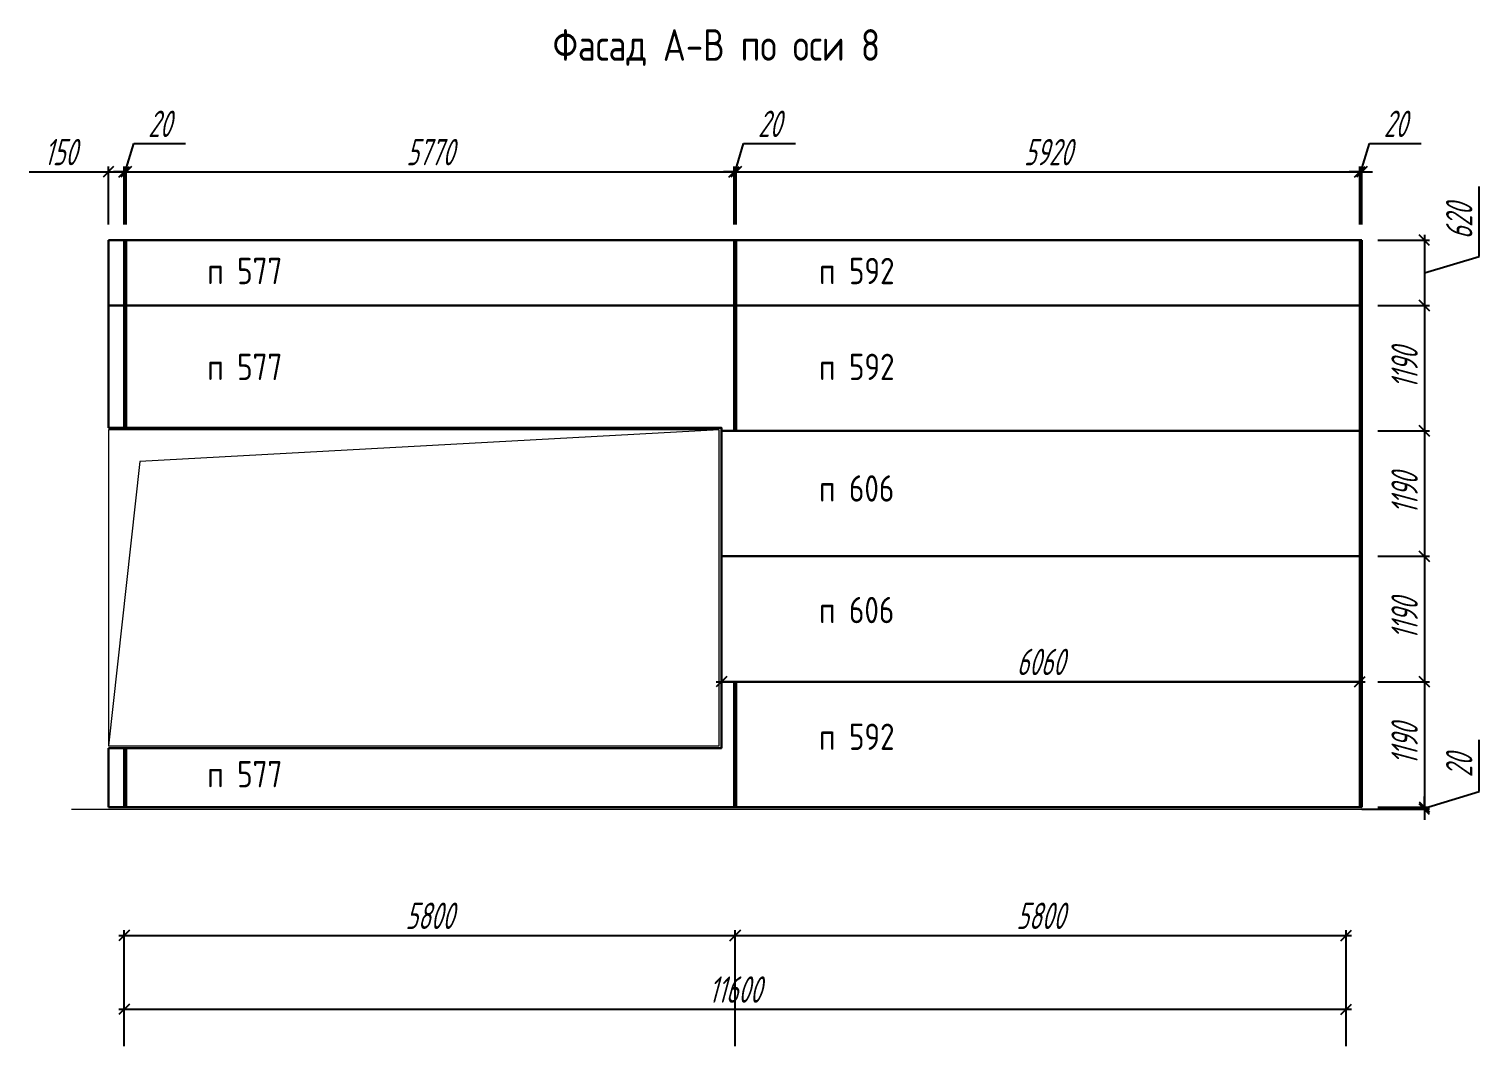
# Model space of a CAD drawing. Header units: millimetres. Extents: x -351329 to 406471, y -253833 to 111767.
# Drawn here: x 87268 to 101033, y -23803 to -13998 of the extents above; entities that cross this region are included whole.
import ezdxf

# ---------------------------------------------------------------- set-up
doc = ezdxf.new("R2010")
doc.units = ezdxf.units.MM
for name, color, linetype, lineweight in [('_Окна_двери', 131, 'Continuous', 15), ('_Оси', 90, 'Continuous', 13), ('_Размеры', 120, 'Continuous', 13), ('_Сендвичи', 230, 'Continuous', 30), ('_Текст', 141, 'Continuous', 20), ('выноска', 7, 'Continuous', 13), ('Нумерация', 91, 'Continuous', 30), ('тонкие', 221, 'Continuous', 13)]:
    doc.layers.add(name, color=color, linetype=linetype, lineweight=lineweight)
doc.styles.add('Museo sans', font='CS_Gost2304.shx')
doc.styles.add('СПДС_размеры', font='spdswin.shx', dxfattribs={"width": 0.8, "oblique": 15})
doc.dimstyles.new('СПДС', dxfattribs={"dimtxt": 2.5, "dimasz": 1, "dimexe": 0.5, "dimexo": 1.5, "dimtad": 1, "dimdec": 0, "dimtxsty": 'СПДС_размеры', "dimblk": 'OBLIQUE', "dimcen": 2.5, "dimdle": 0.5, "dimadec": 8, "dimazin": 0, "dimtfac": 1, "dimtdec": 0, "dimtix": 1, "dimtmove": 0, "dimatfit": 3, "dimfxl": 1, "dimarcsym": 0})

# ---------------------------------------------------------------- blocks, each defined once
blk = doc.blocks.new('_Oblique')
at = {"layer": 'выноска', "color": 0, "lineweight": -2}
blk.add_line((-0.5, -0.5), (0.5, 0.5), dxfattribs=at)
blk = doc.blocks.new('*D295')
at = {"layer": '_Оси', "color": 0, "lineweight": -2, "transparency": 16777216}
for p, q in [((88171, -23653), (88171, -23253)), ((99771, -23653), (99771, -23253)), ((88121, -23303), (99821, -23303))]:
    blk.add_line(p, q, dxfattribs=at)
at = {"layer": 'Defpoints', "color": 0, "transparency": 16777216}
for p in [(99771, -23303), (88171, -23803), (99771, -23803)]:
    blk.add_point(p, dxfattribs=at)
at = {"layer": '_Оси', "color": 0, "lineweight": -2, "transparency": 16777216, "xscale": 100, "yscale": 100, "zscale": 100, "rotation": 180}
blk.add_blockref('_Oblique', (88171, -23303), dxfattribs=at)
at = {"layer": '_Оси', "color": 0, "lineweight": -2, "transparency": 16777216, "xscale": 100, "yscale": 100, "zscale": 100}
blk.add_blockref('_Oblique', (99771, -23303), dxfattribs=at)
at = {"layer": '_Оси', "color": 0, "lineweight": 25, "transparency": 16777216, "insert": (93971, -23115.5), "char_height": 250, "attachment_point": 5, "style": 'СПДС_размеры'}
blk.add_mtext('11600', dxfattribs=at)
blk = doc.blocks.new('*D299')
at = {"layer": '_Оси', "color": 0, "lineweight": -2, "transparency": 16777216}
for p, q in [((88171, -23653), (88171, -22553)), ((93971, -23653), (93971, -22553)), ((88121, -22603), (94021, -22603))]:
    blk.add_line(p, q, dxfattribs=at)
at = {"layer": 'Defpoints', "color": 0, "transparency": 16777216}
for p in [(93971, -22603), (88171, -23803), (93971, -23803)]:
    blk.add_point(p, dxfattribs=at)
at = {"layer": '_Оси', "color": 0, "lineweight": -2, "transparency": 16777216, "xscale": 100, "yscale": 100, "zscale": 100, "rotation": 180}
blk.add_blockref('_Oblique', (88171, -22603), dxfattribs=at)
at = {"layer": '_Оси', "color": 0, "lineweight": -2, "transparency": 16777216, "xscale": 100, "yscale": 100, "zscale": 100}
blk.add_blockref('_Oblique', (93971, -22603), dxfattribs=at)
at = {"layer": '_Оси', "color": 0, "lineweight": 25, "transparency": 16777216, "insert": (91071, -22415.5), "char_height": 250, "attachment_point": 5, "style": 'СПДС_размеры'}
blk.add_mtext('5800', dxfattribs=at)
blk = doc.blocks.new('*D301')
at = {"layer": '_Оси', "color": 0, "lineweight": -2, "transparency": 16777216}
for p, q in [((93971, -23653), (93971, -22553)), ((99771, -23653), (99771, -22553)), ((93921, -22603), (99821, -22603))]:
    blk.add_line(p, q, dxfattribs=at)
at = {"layer": 'Defpoints', "color": 0, "transparency": 16777216}
for p in [(99771, -22603), (93971, -23803), (99771, -23803)]:
    blk.add_point(p, dxfattribs=at)
at = {"layer": '_Оси', "color": 0, "lineweight": -2, "transparency": 16777216, "xscale": 100, "yscale": 100, "zscale": 100, "rotation": 180}
blk.add_blockref('_Oblique', (93971, -22603), dxfattribs=at)
at = {"layer": '_Оси', "color": 0, "lineweight": -2, "transparency": 16777216, "xscale": 100, "yscale": 100, "zscale": 100}
blk.add_blockref('_Oblique', (99771, -22603), dxfattribs=at)
at = {"layer": '_Оси', "color": 0, "lineweight": 25, "transparency": 16777216, "insert": (96871, -22415.5), "char_height": 250, "attachment_point": 5, "style": 'СПДС_размеры'}
blk.add_mtext('5800', dxfattribs=at)
blk = doc.blocks.new('*U304')
at = {"color": 0, "ltscale": 100}
blk.add_lwpolyline([(0, 0), (5800, 0), (5800, 3000), (0, 3000)], close=True, dxfattribs=at)
blk.add_lwpolyline([(5800, 3000), (300, 2700), (0, 0)], dxfattribs=at)
blk = doc.blocks.new('*D306')
at = {"layer": '_Размеры', "color": 0, "lineweight": -2, "ltscale": 100, "transparency": 16777216}
for p, q in [((87268, -15354), (88021, -15354)), ((87971, -15354), (88221, -15354)), ((88021, -15853), (88021, -15304)), ((88171, -15853), (88171, -15304))]:
    blk.add_line(p, q, dxfattribs=at)
at = {"layer": 'Defpoints', "color": 0, "ltscale": 100, "transparency": 16777216}
for p in [(88171, -15354), (88021, -16003), (88171, -16003)]:
    blk.add_point(p, dxfattribs=at)
at = {"layer": '_Размеры', "color": 0, "lineweight": -2, "ltscale": 100, "transparency": 16777216, "xscale": 100, "yscale": 100, "zscale": 100, "rotation": 180}
blk.add_blockref('_Oblique', (88021, -15354), dxfattribs=at)
at = {"layer": '_Размеры', "color": 0, "lineweight": -2, "ltscale": 100, "transparency": 16777216, "xscale": 100, "yscale": 100, "zscale": 100}
blk.add_blockref('_Oblique', (88171, -15354), dxfattribs=at)
at = {"layer": '_Размеры', "color": 0, "ltscale": 100, "transparency": 16777216, "insert": (87567, -15166), "char_height": 250, "attachment_point": 5, "style": 'СПДС_размеры'}
blk.add_mtext('150', dxfattribs=at)
blk = doc.blocks.new('*D307')
at = {"layer": '_Размеры', "color": 0, "lineweight": -2, "ltscale": 100, "transparency": 16777216}
for p, q in [((88181, -15354), (88262, -15085)), ((88262, -15085), (88755, -15085)), ((88171, -15354), (88071, -15354)), ((88171, -15853), (88171, -15304)), ((88171, -15354), (88191, -15354)), ((88171, -15354), (88191, -15354)), ((88191, -15853), (88191, -15304)), ((88191, -15354), (88291, -15354))]:
    blk.add_line(p, q, dxfattribs=at)
at = {"layer": 'Defpoints', "color": 0, "ltscale": 100, "transparency": 16777216}
for p in [(88191, -15354), (88171, -16003), (88191, -16003)]:
    blk.add_point(p, dxfattribs=at)
at = {"layer": '_Размеры', "color": 0, "lineweight": -2, "ltscale": 100, "transparency": 16777216, "xscale": 100, "yscale": 100, "zscale": 100}
blk.add_blockref('_Oblique', (88171, -15354), dxfattribs=at)
at = {"layer": '_Размеры', "color": 0, "lineweight": -2, "ltscale": 100, "transparency": 16777216, "xscale": 100, "yscale": 100, "zscale": 100, "rotation": 180}
blk.add_blockref('_Oblique', (88191, -15354), dxfattribs=at)
at = {"layer": '_Размеры', "color": 0, "ltscale": 100, "transparency": 16777216, "insert": (88508, -14898), "char_height": 250, "attachment_point": 5, "style": 'СПДС_размеры'}
blk.add_mtext('20', dxfattribs=at)
blk = doc.blocks.new('*D308')
at = {"layer": '_Размеры', "color": 0, "lineweight": -2, "ltscale": 100, "transparency": 16777216}
for p, q in [((88141, -15354), (94011, -15354)), ((88191, -15853), (88191, -15304)), ((93961, -15853), (93961, -15304))]:
    blk.add_line(p, q, dxfattribs=at)
at = {"layer": 'Defpoints', "color": 0, "ltscale": 100, "transparency": 16777216}
for p in [(93961, -15354), (88191, -16003), (93961, -16003)]:
    blk.add_point(p, dxfattribs=at)
at = {"layer": '_Размеры', "color": 0, "lineweight": -2, "ltscale": 100, "transparency": 16777216, "xscale": 100, "yscale": 100, "zscale": 100, "rotation": 180}
blk.add_blockref('_Oblique', (88191, -15354), dxfattribs=at)
at = {"layer": '_Размеры', "color": 0, "lineweight": -2, "ltscale": 100, "transparency": 16777216, "xscale": 100, "yscale": 100, "zscale": 100}
blk.add_blockref('_Oblique', (93961, -15354), dxfattribs=at)
at = {"layer": '_Размеры', "color": 0, "ltscale": 100, "transparency": 16777216, "insert": (91076, -15166.5), "char_height": 250, "attachment_point": 5, "style": 'СПДС_размеры'}
blk.add_mtext('5770', dxfattribs=at)
blk = doc.blocks.new('*D309')
at = {"layer": '_Размеры', "color": 0, "lineweight": -2, "ltscale": 100, "transparency": 16777216}
for p, q in [((93971, -15354), (94052, -15085)), ((94052, -15085), (94545, -15085)), ((93961, -15354), (93861, -15354)), ((93961, -15853), (93961, -15304)), ((93961, -15354), (93981, -15354)), ((93961, -15354), (93981, -15354)), ((93981, -15853), (93981, -15304)), ((93981, -15354), (94081, -15354))]:
    blk.add_line(p, q, dxfattribs=at)
at = {"layer": 'Defpoints', "color": 0, "ltscale": 100, "transparency": 16777216}
for p in [(93981, -15354), (93961, -16003), (93981, -16003)]:
    blk.add_point(p, dxfattribs=at)
at = {"layer": '_Размеры', "color": 0, "lineweight": -2, "ltscale": 100, "transparency": 16777216, "xscale": 100, "yscale": 100, "zscale": 100}
blk.add_blockref('_Oblique', (93961, -15354), dxfattribs=at)
at = {"layer": '_Размеры', "color": 0, "lineweight": -2, "ltscale": 100, "transparency": 16777216, "xscale": 100, "yscale": 100, "zscale": 100, "rotation": 180}
blk.add_blockref('_Oblique', (93981, -15354), dxfattribs=at)
at = {"layer": '_Размеры', "color": 0, "ltscale": 100, "transparency": 16777216, "insert": (94298, -14898), "char_height": 250, "attachment_point": 5, "style": 'СПДС_размеры'}
blk.add_mtext('20', dxfattribs=at)
blk = doc.blocks.new('*D310')
at = {"layer": '_Размеры', "color": 0, "lineweight": -2, "ltscale": 100, "transparency": 16777216}
for p, q in [((93931, -15354), (99951, -15354)), ((93981, -15853), (93981, -15304)), ((99901, -15853), (99901, -15304))]:
    blk.add_line(p, q, dxfattribs=at)
at = {"layer": 'Defpoints', "color": 0, "ltscale": 100, "transparency": 16777216}
for p in [(99901, -15354), (93981, -16003), (99901, -16003)]:
    blk.add_point(p, dxfattribs=at)
at = {"layer": '_Размеры', "color": 0, "lineweight": -2, "ltscale": 100, "transparency": 16777216, "xscale": 100, "yscale": 100, "zscale": 100, "rotation": 180}
blk.add_blockref('_Oblique', (93981, -15354), dxfattribs=at)
at = {"layer": '_Размеры', "color": 0, "lineweight": -2, "ltscale": 100, "transparency": 16777216, "xscale": 100, "yscale": 100, "zscale": 100}
blk.add_blockref('_Oblique', (99901, -15354), dxfattribs=at)
at = {"layer": '_Размеры', "color": 0, "ltscale": 100, "transparency": 16777216, "insert": (96941, -15166.5), "char_height": 250, "attachment_point": 5, "style": 'СПДС_размеры'}
blk.add_mtext('5920', dxfattribs=at)
blk = doc.blocks.new('*D311')
at = {"layer": '_Размеры', "color": 0, "lineweight": -2, "ltscale": 100, "transparency": 16777216}
for p, q in [((101033, -16157), (101033, -15492)), ((100514, -15953), (100514, -16673)), ((100071, -16003), (100564, -16003)), ((100514, -16313), (101033, -16157)), ((100071, -16623), (100564, -16623))]:
    blk.add_line(p, q, dxfattribs=at)
at = {"layer": 'Defpoints', "color": 0, "ltscale": 100, "transparency": 16777216}
for p in [(99921, -16003), (99921, -16623), (100514, -16623)]:
    blk.add_point(p, dxfattribs=at)
at = {"layer": '_Размеры', "color": 0, "lineweight": -2, "ltscale": 100, "transparency": 16777216, "xscale": 100, "yscale": 100, "zscale": 100}
for p, rotation in [((100514, -16003), 90), ((100514, -16623), 270)]:
    blk.add_blockref('_Oblique', p, dxfattribs=dict(at, rotation=rotation))
at = {"layer": '_Размеры', "color": 0, "ltscale": 100, "transparency": 16777216, "insert": (100845, -15825), "char_height": 250, "attachment_point": 5, "rotation": 90, "style": 'СПДС_размеры'}
blk.add_mtext('620', dxfattribs=at)
blk = doc.blocks.new('*D312')
at = {"layer": '_Размеры', "color": 0, "lineweight": -2, "ltscale": 100, "transparency": 16777216}
for p, q in [((100071, -16623), (100564, -16623)), ((100514, -16573), (100514, -17863)), ((100071, -17813), (100564, -17813))]:
    blk.add_line(p, q, dxfattribs=at)
at = {"layer": 'Defpoints', "color": 0, "ltscale": 100, "transparency": 16777216}
for p in [(99921, -16623), (99921, -17813), (100514, -17813)]:
    blk.add_point(p, dxfattribs=at)
at = {"layer": '_Размеры', "color": 0, "lineweight": -2, "ltscale": 100, "transparency": 16777216, "xscale": 100, "yscale": 100, "zscale": 100}
for p, rotation in [((100514, -16623), 90), ((100514, -17813), 270)]:
    blk.add_blockref('_Oblique', p, dxfattribs=dict(at, rotation=rotation))
at = {"layer": '_Размеры', "color": 0, "ltscale": 100, "transparency": 16777216, "insert": (100326.5, -17218), "char_height": 250, "attachment_point": 5, "rotation": 90, "style": 'СПДС_размеры'}
blk.add_mtext('1190', dxfattribs=at)
blk = doc.blocks.new('*D313')
at = {"layer": '_Размеры', "color": 0, "lineweight": -2, "ltscale": 100, "transparency": 16777216}
for p, q in [((100071, -17813), (100564, -17813)), ((100514, -17763), (100514, -19053)), ((100071, -19003), (100564, -19003))]:
    blk.add_line(p, q, dxfattribs=at)
at = {"layer": 'Defpoints', "color": 0, "ltscale": 100, "transparency": 16777216}
for p in [(99921, -17813), (99921, -19003), (100514, -19003)]:
    blk.add_point(p, dxfattribs=at)
at = {"layer": '_Размеры', "color": 0, "lineweight": -2, "ltscale": 100, "transparency": 16777216, "xscale": 100, "yscale": 100, "zscale": 100}
for p, rotation in [((100514, -17813), 90), ((100514, -19003), 270)]:
    blk.add_blockref('_Oblique', p, dxfattribs=dict(at, rotation=rotation))
at = {"layer": '_Размеры', "color": 0, "ltscale": 100, "transparency": 16777216, "insert": (100326.5, -18408), "char_height": 250, "attachment_point": 5, "rotation": 90, "style": 'СПДС_размеры'}
blk.add_mtext('1190', dxfattribs=at)
blk = doc.blocks.new('*D314')
at = {"layer": '_Размеры', "color": 0, "lineweight": -2, "ltscale": 100, "transparency": 16777216}
for p, q in [((100514, -18953), (100514, -20243)), ((100071, -19003), (100564, -19003)), ((100071, -20193), (100564, -20193))]:
    blk.add_line(p, q, dxfattribs=at)
at = {"layer": 'Defpoints', "color": 0, "ltscale": 100, "transparency": 16777216}
for p in [(99921, -19003), (99921, -20193), (100514, -20193)]:
    blk.add_point(p, dxfattribs=at)
at = {"layer": '_Размеры', "color": 0, "lineweight": -2, "ltscale": 100, "transparency": 16777216, "xscale": 100, "yscale": 100, "zscale": 100}
for p, rotation in [((100514, -19003), 90), ((100514, -20193), 270)]:
    blk.add_blockref('_Oblique', p, dxfattribs=dict(at, rotation=rotation))
at = {"layer": '_Размеры', "color": 0, "ltscale": 100, "transparency": 16777216, "insert": (100326.5, -19598), "char_height": 250, "attachment_point": 5, "rotation": 90, "style": 'СПДС_размеры'}
blk.add_mtext('1190', dxfattribs=at)
blk = doc.blocks.new('*D315')
at = {"layer": '_Размеры', "color": 0, "lineweight": -2, "ltscale": 100, "transparency": 16777216}
for p, q in [((100071, -20193), (100564, -20193)), ((100514, -20143), (100514, -21433)), ((100071, -21383), (100564, -21383))]:
    blk.add_line(p, q, dxfattribs=at)
at = {"layer": 'Defpoints', "color": 0, "ltscale": 100, "transparency": 16777216}
for p in [(99921, -20193), (99921, -21383), (100514, -21383)]:
    blk.add_point(p, dxfattribs=at)
at = {"layer": '_Размеры', "color": 0, "lineweight": -2, "ltscale": 100, "transparency": 16777216, "xscale": 100, "yscale": 100, "zscale": 100}
for p, rotation in [((100514, -20193), 90), ((100514, -21383), 270)]:
    blk.add_blockref('_Oblique', p, dxfattribs=dict(at, rotation=rotation))
at = {"layer": '_Размеры', "color": 0, "ltscale": 100, "transparency": 16777216, "insert": (100326.5, -20788), "char_height": 250, "attachment_point": 5, "rotation": 90, "style": 'СПДС_размеры'}
blk.add_mtext('1190', dxfattribs=at)
blk = doc.blocks.new('*D316')
at = {"layer": '_Размеры', "color": 0, "lineweight": -2, "ltscale": 100, "transparency": 16777216}
for p, q in [((101033, -21237), (101033, -20744)), ((100514, -21393), (101033, -21237)), ((100514, -21383), (100514, -21283)), ((99921, -21403), (100564, -21403)), ((100071, -21383), (100564, -21383)), ((100514, -21383), (100514, -21403)), ((100514, -21383), (100514, -21403)), ((100514, -21403), (100514, -21503))]:
    blk.add_line(p, q, dxfattribs=at)
at = {"layer": 'Defpoints', "color": 0, "ltscale": 100, "transparency": 16777216}
for p in [(99771, -21403), (99921, -21383), (100514, -21403)]:
    blk.add_point(p, dxfattribs=at)
at = {"layer": '_Размеры', "color": 0, "lineweight": -2, "ltscale": 100, "transparency": 16777216, "xscale": 100, "yscale": 100, "zscale": 100}
for p, rotation in [((100514, -21383), 270), ((100514, -21403), 90)]:
    blk.add_blockref('_Oblique', p, dxfattribs=dict(at, rotation=rotation))
at = {"layer": '_Размеры', "color": 0, "ltscale": 100, "transparency": 16777216, "insert": (100845, -20991), "char_height": 250, "attachment_point": 5, "rotation": 90, "style": 'СПДС_размеры'}
blk.add_mtext('20', dxfattribs=at)
blk = doc.blocks.new('*D320')
at = {"layer": '_Размеры', "color": 0, "lineweight": -2, "ltscale": 100, "transparency": 16777216}
for p, q in [((99911, -15354), (99992, -15085)), ((99992, -15085), (100485, -15085)), ((99901, -15354), (99801, -15354)), ((99901, -15853), (99901, -15304)), ((99901, -15354), (99921, -15354)), ((99901, -15354), (99921, -15354)), ((99921, -15853), (99921, -15304)), ((99921, -15354), (100021, -15354))]:
    blk.add_line(p, q, dxfattribs=at)
at = {"layer": 'Defpoints', "color": 0, "ltscale": 100, "transparency": 16777216}
for p in [(99921, -15354), (99901, -16003), (99921, -16003)]:
    blk.add_point(p, dxfattribs=at)
at = {"layer": '_Размеры', "color": 0, "lineweight": -2, "ltscale": 100, "transparency": 16777216, "xscale": 100, "yscale": 100, "zscale": 100}
blk.add_blockref('_Oblique', (99901, -15354), dxfattribs=at)
at = {"layer": '_Размеры', "color": 0, "lineweight": -2, "ltscale": 100, "transparency": 16777216, "xscale": 100, "yscale": 100, "zscale": 100, "rotation": 180}
blk.add_blockref('_Oblique', (99921, -15354), dxfattribs=at)
at = {"layer": '_Размеры', "color": 0, "ltscale": 100, "transparency": 16777216, "insert": (100238, -14898), "char_height": 250, "attachment_point": 5, "style": 'СПДС_размеры'}
blk.add_mtext('20', dxfattribs=at)
blk = doc.blocks.new('*D337')
at = {"layer": '_Размеры', "color": 0, "lineweight": -2, "ltscale": 100, "transparency": 16777216}
for p, q in [((93841, -20043), (93841, -20143)), ((99901, -20043), (99901, -20143)), ((93791, -20193), (99951, -20193))]:
    blk.add_line(p, q, dxfattribs=at)
at = {"layer": 'Defpoints', "color": 0, "ltscale": 100, "transparency": 16777216}
for p in [(93841, -20193), (99901, -20193), (99901, -20193)]:
    blk.add_point(p, dxfattribs=at)
at = {"layer": '_Размеры', "color": 0, "lineweight": -2, "ltscale": 100, "transparency": 16777216, "xscale": 100, "yscale": 100, "zscale": 100, "rotation": 180}
blk.add_blockref('_Oblique', (93841, -20193), dxfattribs=at)
at = {"layer": '_Размеры', "color": 0, "lineweight": -2, "ltscale": 100, "transparency": 16777216, "xscale": 100, "yscale": 100, "zscale": 100}
blk.add_blockref('_Oblique', (99901, -20193), dxfattribs=at)
at = {"layer": '_Размеры', "color": 0, "ltscale": 100, "transparency": 16777216, "insert": (96871, -20005.5), "char_height": 250, "attachment_point": 5, "style": 'СПДС_размеры'}
blk.add_mtext('6060', dxfattribs=at)

msp = doc.modelspace()

# ---------------------------------------------------------------- linework, layer by layer
at = {"layer": '_Сендвичи', "ltscale": 100}
for p, q in [((88021, -16003), (88021, -17783)), ((88021, -16003), (99921, -16003)), ((88171, -16003), (88171, -17783)), ((88191, -16003), (88191, -17783)), ((93961, -16003), (93961, -17813)), ((93981, -16003), (93981, -17813)), ((99901, -16003), (99901, -21383)), ((99921, -16003), (99921, -21383)), ((88021, -16623), (99921, -16623)), ((93841, -17813), (99921, -17813)), ((93841, -19003), (99921, -19003)), ((93841, -20193), (99921, -20193)), ((93961, -20193), (93961, -21383)), ((93981, -20193), (93981, -21383)), ((88021, -20823), (88021, -21383)), ((88171, -20823), (88171, -21383)), ((88191, -20823), (88191, -21383)), ((88021, -21383), (99921, -21383))]:
    msp.add_line(p, q, dxfattribs=at)
msp.add_lwpolyline([(88021, -17783), (93841, -17783), (93841, -20823), (88021, -20823)], dxfattribs=at)
at = {"layer": 'тонкие', "ltscale": 100}
msp.add_line((87671, -21403), (100271, -21403), dxfattribs=at)

# ---------------------------------------------------------------- block references
at = {"layer": '_Окна_двери', "ltscale": 100}
msp.add_blockref('*U304', (88021, -20803), dxfattribs=at)

# ---------------------------------------------------------------- texts
at = {"layer": '_Текст', "linetype": 'Continuous', "ltscale": 100, "style": 'Museo sans'}
msp.add_text('Фасад А-В по оси 8', height=300, dxfattribs=at).set_placement((92240, -14300))
at = {"layer": 'Нумерация', "linetype": 'Continuous', "ltscale": 100, "style": 'Museo sans'}
for s, p in [('п 577', (88960, -16420)), ('п 592', (94768, -16420)), ('п 577', (88960, -17330)), ('п 592', (94768, -17330)), ('п 606', (94768, -18484)), ('п 606', (94768, -19638)), ('п 592', (94768, -20841)), ('п 577', (88960, -21196))]:
    msp.add_text(s, height=250, dxfattribs=at).set_placement(p)

# ---------------------------------------------------------------- dimensions: what is measured, and where the dimension line sits
at = {"layer": '_Оси', "lineweight": 25}
for base, p1, p2, picture, middle in [((93971, -22603), (88171, -23803), (93971, -23803), '*D299', (91071, -22415.5)), ((99771, -22603), (93971, -23803), (99771, -23803), '*D301', (96871, -22415.5)), ((99771, -23303), (88171, -23803), (99771, -23803), '*D295', (93971, -23115.5))]:
    dim = msp.add_linear_dim(base=base, p1=p1, p2=p2, dimstyle='СПДС', override={"dimscale": 100, "dimadec": 0, "dimtix": 0, "dimtmove": 1}, dxfattribs=at)
    dim.commit()
    dim.dimension.update_dxf_attribs({"geometry": picture, "text_midpoint": middle})
at = {"layer": '_Размеры', "ltscale": 100}
for base, p1, p2, picture, middle in [((88191, -15354), (88171, -16003), (88191, -16003), '*D307', (88324.1, -14897.8)), ((93981, -15354), (93961, -16003), (93981, -16003), '*D309', (94114.1, -14897.8)), ((99921, -15354), (99901, -16003), (99921, -16003), '*D320', (100054.1, -14897.8)), ((93961, -15354), (88191, -16003), (93961, -16003), '*D308', (91076, -15166.5)), ((99901, -15354), (93981, -16003), (99901, -16003), '*D310', (96941, -15166.5)), ((99901, -20193), (93841, -20193), (99901, -20193), '*D337', (96871, -20005.5))]:
    dim = msp.add_linear_dim(base=base, p1=p1, p2=p2, dimstyle='СПДС', override={"dimscale": 100, "dimadec": 0, "dimtix": 0, "dimtmove": 1}, dxfattribs=at)
    dim.commit()
    dim.dimension.update_dxf_attribs({"geometry": picture, "text_midpoint": middle})
dim = msp.add_linear_dim(base=(88171, -15354), p1=(88021, -16003), p2=(88171, -16003), dimstyle='СПДС', override={"dimscale": 100, "dimadec": 0, "dimtix": 0, "dimtmove": 1}, dxfattribs=at)
dim.commit()
dim.dimension.update_dxf_attribs({"geometry": '*D306', "text_midpoint": (87567, -15354), "dimtype": 160})
for base, p1, p2, picture, middle in [((100514, -16623), (99921, -16003), (99921, -16623), '*D311', (100845.2, -16094.9)), ((100514, -17813), (99921, -16623), (99921, -17813), '*D312', (100326.5, -17218)), ((100514, -19003), (99921, -17813), (99921, -19003), '*D313', (100326.5, -18408)), ((100514, -20193), (99921, -19003), (99921, -20193), '*D314', (100326.5, -19598)), ((100514, -21383), (99921, -20193), (99921, -21383), '*D315', (100326.5, -20788)), ((100514, -21403), (99921, -21383), (99771, -21403), '*D316', (100845.2, -21174.9))]:
    dim = msp.add_linear_dim(base=base, p1=p1, p2=p2, angle=90, dimstyle='СПДС', override={"dimscale": 100, "dimadec": 0, "dimtix": 0, "dimtmove": 1}, dxfattribs=at)
    dim.commit()
    dim.dimension.update_dxf_attribs({"geometry": picture, "text_midpoint": middle})

doc.saveas('drawing.dxf')
